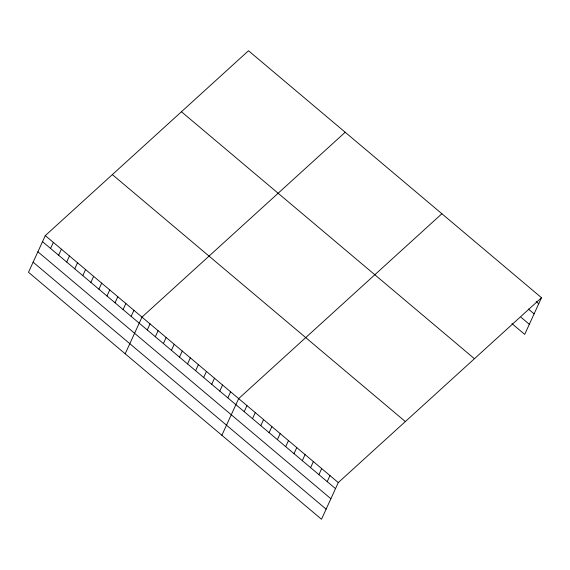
<?xml version="1.0" encoding="UTF-8"?>
<svg xmlns="http://www.w3.org/2000/svg" width="570" height="570" viewBox="0 0 570 570"><rect width="100%" height="100%" fill="white"/><g stroke="black" fill="none" stroke-linecap="round" stroke-linejoin="round"><path stroke-width="0.85" d="M45.294 235.61L28.5 272.289L321.494 519.256L338.281 482.576L541.5 297.711L248.506 50.744L45.294 235.61L338.281 482.576M50.573 248.456L53.352 242.4M58.632 255.246L61.41 249.19M66.69 262.043L69.462 255.98M74.748 268.833L77.52 262.77M82.807 275.623L85.578 269.567M90.865 282.414L93.637 276.357M98.916 289.204L101.695 283.147M106.975 296.001L109.754 289.938M115.033 302.791L117.812 296.728M123.091 309.581L125.863 303.525M131.15 316.371L133.922 310.315M125.186 353.785L141.98 317.105L345.199 132.247M147.267 329.959L150.038 323.895M155.318 336.749L158.097 330.693M163.376 343.539L166.155 337.483M171.435 350.329L174.206 344.273M179.493 357.126L182.265 351.063M187.551 363.916L190.323 357.853M195.61 370.707L198.381 364.65M203.661 377.497L206.44 371.441M211.719 384.294L214.498 378.231M219.778 391.084L222.549 385.021M227.836 397.874L230.608 391.818M221.873 435.288L238.666 398.608L441.885 213.743M244.195 411.661L246.967 405.605M252.496 418.658L255.267 412.602M260.796 425.655L263.568 419.598M269.097 432.659L271.876 426.595M277.398 439.655L280.176 433.592M285.698 446.652L288.477 440.589M294.006 453.649L296.778 447.585M302.307 460.646L305.078 454.589M310.607 467.642L313.379 461.586M318.908 474.639L321.68 468.583M327.209 481.636L329.98 475.58M541.5 297.711L524.706 334.391L511.938 323.632M536.17 301.623L538.728 303.774M528.354 309.033L534.097 313.878M521.03 317.291L529.331 324.287M181.445 111.749L474.44 358.715M112.354 174.605L405.348 421.572M42.522 241.666L335.509 488.632M37.891 251.769L330.885 498.743M33.124 262.179L326.118 509.153"/></g></svg>
